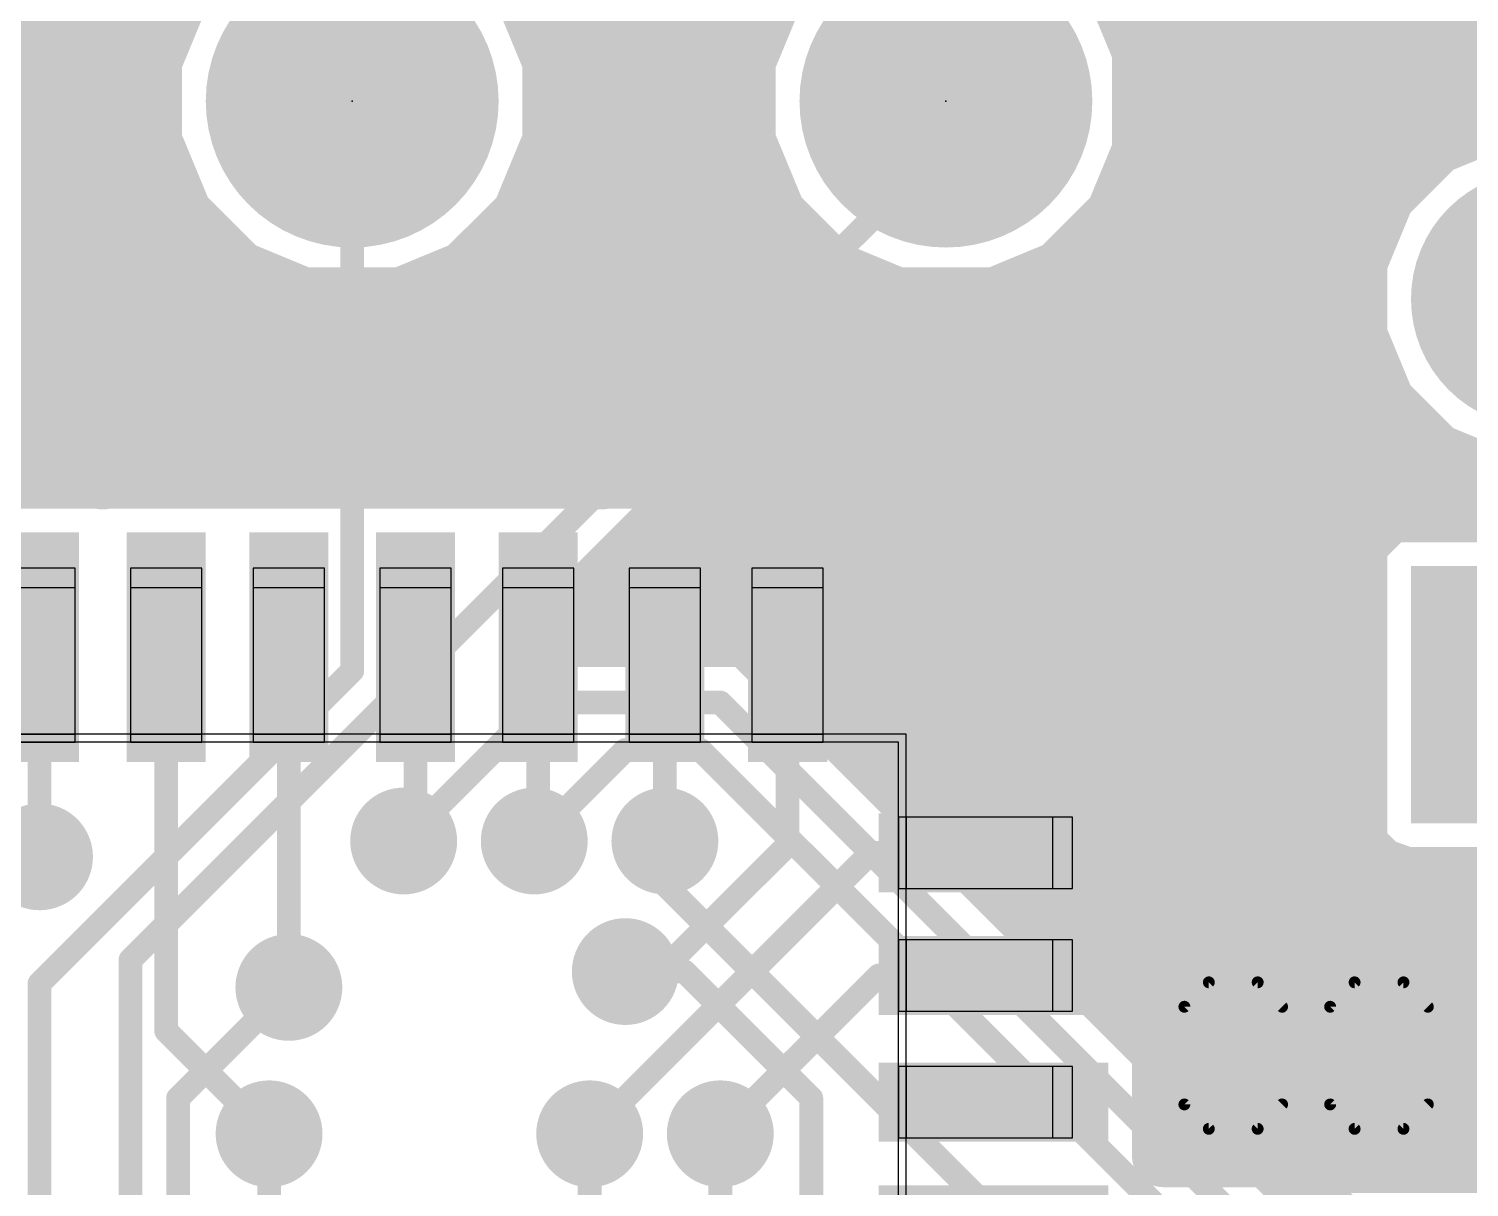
# Model space of a CAD drawing. Extents: x 0.5 to 37.4, y 3.1 to 45.2.
# Drawn here: x 20.78 to 30.03, y 20.97 to 28.4 of the extents above; entities that cross this region are included whole.
import ezdxf

# ---------------------------------------------------------------- set-up
doc = ezdxf.new("R2010")
doc.units = 0
for name, color, linetype in [('1', 22, 'CONTINUOUS'), ('112', 253, 'CONTINUOUS'), ('121', 253, 'CONTINUOUS'), ('16', 175, 'CONTINUOUS'), ('17', 82, 'CONTINUOUS'), ('18', 82, 'CONTINUOUS'), ('21', 253, 'CONTINUOUS'), ('23', 7, 'CONTINUOUS'), ('51', 253, 'CONTINUOUS')]:
    doc.layers.add(name, color=color, linetype=linetype)

# ---------------------------------------------------------------- blocks, each defined once
blk = doc.blocks.new('SQUAREP')
blk.add_solid([(-0.5, -0.5), (0.5, -0.5), (-0.5, 0.5), (0.5, 0.5)])
blk = doc.blocks.new('ROUNDP')
at = {"const_width": 0.5}
blk.add_lwpolyline([(0, -0.25, 1), (0, 0.25, 1), (0, -0.25)], format="xyb", dxfattribs=at)
blk = doc.blocks.new('RECT')
blk.add_solid([(-0.5, -0.5), (0.5, -0.5), (-0.5, 0.5), (0.5, 0.5)])
blk = doc.blocks.new('ROUNDV')
at = {"const_width": 0.5}
blk.add_lwpolyline([(0, -0.25, 1), (0, 0.25, 1), (0, -0.25)], format="xyb", dxfattribs=at)

msp = doc.modelspace()

# ---------------------------------------------------------------- linework, layer by layer
at = {"layer": '1'}
for points, const_width in [([(21.7618, 28.6738), (21.5646, 28.1977)], 0.4064), ([(24.1554, 28.1977), (23.9582, 28.6738)], 0.4064), ([(25.5718, 28.6738), (25.3746, 28.1977)], 0.4064), ([(27.9654, 28.1977), (27.7682, 28.6738)], 0.4064), ([(20.2417, 28.448), (21.6683, 28.448)], 0.4064), ([(24.0517, 28.448), (25.4783, 28.448)], 0.4064), ([(27.8617, 28.448), (33.22, 28.448)], 0.4064), ([(21.5646, 28.1977), (21.5646, 27.6823)], 0.4064), ([(24.1554, 27.6823), (24.1554, 28.1977)], 0.4064), ([(25.3746, 28.1977), (25.3746, 27.6823)], 0.4064), ([(27.9654, 27.6823), (27.9654, 28.1977)], 0.4064), ([(20.3454, 28.0416), (21.5646, 28.0416)], 0.4064), ([(24.1554, 28.0416), (25.3746, 28.0416)], 0.4064), ([(27.9654, 28.0416), (33.7257, 28.0416)], 0.4064), ([(30.2451, 27.8511), (29.811, 27.6713)], 0.4064), ([(20.3259, 27.6352), (21.5841, 27.6352)], 0.4064), ([(21.5646, 27.6823), (21.7618, 27.2062)], 0.4064), ([(23.9582, 27.2062), (24.1554, 27.6823)], 0.4064), ([(24.1359, 27.6352), (25.3941, 27.6352)], 0.4064), ([(25.3746, 27.6823), (25.5718, 27.2062)], 0.4064), ([(27.7682, 27.2062), (27.9654, 27.6823)], 0.4064), ([(27.9459, 27.6352), (29.7749, 27.6352)], 0.4064), ([(29.811, 27.6713), (29.4787, 27.339)], 0.4064), ([(29.4787, 27.339), (29.2989, 26.9049)], 0.4064), ([(20.1575, 27.2288), (21.7525, 27.2288)], 0.4064), ([(21.7618, 27.2062), (22.1262, 26.8418)], 0.4064), ([(23.5938, 26.8418), (23.9582, 27.2062)], 0.4064), ([(23.9675, 27.2288), (25.5625, 27.2288)], 0.4064), ([(25.5718, 27.2062), (25.9362, 26.8418)], 0.4064), ([(27.4038, 26.8418), (27.7682, 27.2062)], 0.4064), ([(27.7775, 27.2288), (29.4331, 27.2288)], 0.4064), ([(29.2989, 26.9049), (29.2989, 26.4351)], 0.4064), ([(19.7369, 26.8224), (22.1731, 26.8224)], 0.4064), ([(22.1262, 26.8418), (22.6023, 26.6446)], 0.4064), ([(23.1177, 26.6446), (23.5938, 26.8418)], 0.4064), ([(23.5469, 26.8224), (25.9831, 26.8224)], 0.4064), ([(25.9362, 26.8418), (26.4123, 26.6446)], 0.4064), ([(26.9277, 26.6446), (27.4038, 26.8418)], 0.4064), ([(27.3569, 26.8224), (29.2989, 26.8224)], 0.4064), ([(22.6023, 26.6446), (23.1177, 26.6446)], 0.4064), ([(26.4123, 26.6446), (26.9277, 26.6446)], 0.4064), ([(29.2989, 26.4351), (29.4787, 26.001)], 0.4064), ([(17.1207, 26.416), (29.3068, 26.416)], 0.4064), ([(17.527, 26.0096), (29.4751, 26.0096)], 0.4064), ([(29.4787, 26.001), (29.811, 25.6687)], 0.4064), ([(17.9335, 25.6032), (29.9691, 25.6032)], 0.4064), ([(29.811, 25.6687), (30.2451, 25.4889)], 0.4064), ([(21.2547, 25.527), (19.6647, 25.527)], 0.4064), ([(21.2598, 25.5219), (21.2547, 25.527)], 0.4064), ([(21.2649, 25.527), (21.2598, 25.5219)], 0.4064), ([(22.8549, 25.527), (21.2649, 25.527)], 0.4064), ([(22.86, 25.5219), (22.8549, 25.527)], 0.4064), ([(22.8651, 25.527), (22.86, 25.5219)], 0.4064), ([(24.4551, 25.527), (22.8651, 25.527)], 0.4064), ([(24.4602, 25.5219), (24.4551, 25.527)], 0.4064), ([(24.4653, 25.527), (24.4602, 25.5219)], 0.4064), ([(26.0553, 25.527), (24.4653, 25.527)], 0.4064), ([(26.2636, 25.3187), (26.0553, 25.527)], 0.4064), ([(26.2636, 23.7236), (26.2636, 25.3187)], 0.4064), ([(29.5072, 25.3111), (29.2989, 25.1028)], 0.4064), ([(31.4528, 25.3111), (29.5072, 25.3111)], 0.4064), ([(26.2636, 25.1968), (29.3929, 25.1968)], 0.4064), ([(29.2989, 25.1028), (29.2989, 23.1572)], 0.4064), ([(26.2636, 24.7904), (29.2989, 24.7904)], 0.4064), ([(20.8534, 23.0886), (20.8534, 24.4348)], 0.1524), ([(21.6662, 21.971), (21.6662, 24.4348)], 0.1524), ([(22.4536, 22.2504), (22.4536, 24.4348)], 0.1524), ([(23.2664, 23.2664), (23.2664, 24.4348)], 0.1524), ([(24.0538, 23.2156), (24.0538, 24.4348)], 0.1524), ([(24.8666, 23.1902), (24.8666, 24.4348)], 0.1524), ([(25.654, 23.1648), (25.654, 24.4348)], 0.1524), ([(26.2636, 24.384), (29.2989, 24.384)], 0.4064), ([(26.2636, 23.9776), (29.2989, 23.9776)], 0.4064), ([(27.8587, 23.7236), (26.2636, 23.7236)], 0.4064), ([(28.067, 23.5153), (27.8587, 23.7236)], 0.4064), ([(28.0111, 23.5712), (29.2989, 23.5712)], 0.4064), ([(28.067, 21.9253), (28.067, 23.5153)], 0.4064), ([(23.1902, 23.1902), (23.2664, 23.2664)], 0.1524), ([(28.067, 23.1648), (29.2989, 23.1648)], 0.4064), ([(29.2989, 23.1572), (29.5072, 22.9489)], 0.4064), ([(24.0284, 23.1902), (24.0538, 23.2156)], 0.1524), ([(24.8412, 22.352), (25.654, 23.1648)], 0.1524), ([(24.384, 21.3106), (26.1874, 23.114)], 0.1524), ([(26.1874, 23.114), (26.9748, 23.114)], 0.1524), ([(29.5072, 22.9489), (31.4528, 22.9489)], 0.4064), ([(28.067, 22.7584), (36.2258, 22.7584)], 0.4064), ([(28.067, 22.352), (36.2258, 22.352)], 0.4064), ([(24.6126, 22.352), (24.8412, 22.352)], 0.1524), ([(25.2222, 21.3106), (26.2382, 22.3266)], 0.1524), ([(26.2382, 22.3266), (26.9748, 22.3266)], 0.1524), ([(28.0619, 21.9202), (28.067, 21.9253)], 0.4064), ([(28.067, 21.9151), (28.0619, 21.9202)], 0.4064), ([(28.067, 21.9456), (36.2258, 21.9456)], 0.4064), ([(28.067, 21.1709), (28.067, 21.9151)], 0.4064), ([(22.3266, 21.3106), (21.6662, 21.971)], 0.1524), ([(28.067, 21.5392), (36.2258, 21.5392)], 0.4064), ([(31.5277, 21.1709), (28.067, 21.1709)], 0.4064)]:
    msp.add_lwpolyline(points, dxfattribs=dict(at, const_width=const_width))
for points, const_width in [([(21.6683, 28.3464, 1), (21.6683, 28.5496)], 0.2032), ([(24.0517, 28.5496, 1), (24.0517, 28.3464)], 0.2032), ([(25.4783, 28.3464, 1), (25.4783, 28.5496)], 0.2032), ([(27.8617, 28.5496, 1), (27.8617, 28.3464)], 0.2032), ([(21.6662, 28.1977, 1), (21.463, 28.1977)], 0.2032), ([(24.257, 28.1977, 1), (24.0538, 28.1977)], 0.2032), ([(25.4762, 28.1977, 1), (25.273, 28.1977)], 0.2032), ([(28.067, 28.1977, 1), (27.8638, 28.1977)], 0.2032), ([(21.4707, 28.2366, 1), (21.6585, 28.1588)], 0.2032), ([(24.0615, 28.1588, 1), (24.2493, 28.2366)], 0.2032), ([(25.2807, 28.2366, 1), (25.4685, 28.1588)], 0.2032), ([(27.8715, 28.1588, 1), (28.0593, 28.2366)], 0.2032), ([(21.5646, 27.94, 1), (21.5646, 28.1432)], 0.2032), ([(24.1554, 28.1432, 1), (24.1554, 27.94)], 0.2032), ([(25.3746, 27.94, 1), (25.3746, 28.1432)], 0.2032), ([(27.9654, 28.1432, 1), (27.9654, 27.94)], 0.2032), ([(21.6585, 27.7212, 1), (21.4707, 27.6434)], 0.2032), ([(21.5841, 27.5336, 1), (21.5841, 27.7368)], 0.2032), ([(24.1359, 27.7368, 1), (24.1359, 27.5336)], 0.2032), ([(24.2493, 27.6434, 1), (24.0615, 27.7212)], 0.2032), ([(25.4685, 27.7212, 1), (25.2807, 27.6434)], 0.2032), ([(25.3941, 27.5336, 1), (25.3941, 27.7368)], 0.2032), ([(27.9459, 27.7368, 1), (27.9459, 27.5336)], 0.2032), ([(28.0593, 27.6434, 1), (27.8715, 27.7212)], 0.2032), ([(29.7721, 27.7652, 1), (29.8498, 27.5774)], 0.2032), ([(29.8828, 27.5994, 1), (29.7391, 27.7431)], 0.2032), ([(29.7749, 27.5336, 1), (29.7749, 27.7368)], 0.2032), ([(21.463, 27.6823, 1), (21.6662, 27.6823)], 0.2032), ([(24.0538, 27.6823, 1), (24.257, 27.6823)], 0.2032), ([(25.273, 27.6823, 1), (25.4762, 27.6823)], 0.2032), ([(27.8638, 27.6823, 1), (28.067, 27.6823)], 0.2032), ([(29.4069, 27.4109, 1), (29.5506, 27.2672)], 0.2032), ([(29.5726, 27.3002, 1), (29.3848, 27.3779)], 0.2032), ([(21.8337, 27.2781, 1), (21.69, 27.1344)], 0.2032), ([(21.7525, 27.1272, 1), (21.7525, 27.3304)], 0.2032), ([(23.9675, 27.3304, 1), (23.9675, 27.1272)], 0.2032), ([(24.03, 27.1344, 1), (23.8863, 27.2781)], 0.2032), ([(25.6437, 27.2781, 1), (25.5, 27.1344)], 0.2032), ([(25.5625, 27.1272, 1), (25.5625, 27.3304)], 0.2032), ([(27.7775, 27.3304, 1), (27.7775, 27.1272)], 0.2032), ([(27.84, 27.1344, 1), (27.6963, 27.2781)], 0.2032), ([(29.4331, 27.1272, 1), (29.4331, 27.3304)], 0.2032), ([(21.6679, 27.1673, 1), (21.8557, 27.2451)], 0.2032), ([(23.8643, 27.2451, 1), (24.0521, 27.1673)], 0.2032), ([(25.4779, 27.1673, 1), (25.6657, 27.2451)], 0.2032), ([(27.6743, 27.2451, 1), (27.8621, 27.1673)], 0.2032), ([(29.4005, 26.9049, 1), (29.1973, 26.9049)], 0.2032), ([(22.1651, 26.9357, 1), (22.0873, 26.7479)], 0.2032), ([(22.0544, 26.77, 1), (22.1981, 26.9137)], 0.2032), ([(22.1731, 26.7208, 1), (22.1731, 26.924)], 0.2032), ([(23.5469, 26.924, 1), (23.5469, 26.7208)], 0.2032), ([(23.5219, 26.9137, 1), (23.6656, 26.77)], 0.2032), ([(23.6327, 26.7479, 1), (23.5549, 26.9357)], 0.2032), ([(25.9751, 26.9357, 1), (25.8973, 26.7479)], 0.2032), ([(25.8644, 26.77, 1), (26.0081, 26.9137)], 0.2032), ([(25.9831, 26.7208, 1), (25.9831, 26.924)], 0.2032), ([(27.3569, 26.924, 1), (27.3569, 26.7208)], 0.2032), ([(27.3319, 26.9137, 1), (27.4756, 26.77)], 0.2032), ([(27.4427, 26.7479, 1), (27.3649, 26.9357)], 0.2032), ([(29.205, 26.9438, 1), (29.3928, 26.8661)], 0.2032), ([(29.2989, 26.7208, 1), (29.2989, 26.924)], 0.2032), ([(22.6023, 26.7462, 1), (22.6023, 26.543)], 0.2032), ([(22.5634, 26.5507, 1), (22.6412, 26.7385)], 0.2032), ([(23.0788, 26.7385, 1), (23.1566, 26.5507)], 0.2032), ([(23.1177, 26.543, 1), (23.1177, 26.7462)], 0.2032), ([(26.4123, 26.7462, 1), (26.4123, 26.543)], 0.2032), ([(26.3734, 26.5507, 1), (26.4512, 26.7385)], 0.2032), ([(26.8888, 26.7385, 1), (26.9666, 26.5507)], 0.2032), ([(26.9277, 26.543, 1), (26.9277, 26.7462)], 0.2032), ([(29.3928, 26.4739, 1), (29.205, 26.3962)], 0.2032), ([(29.1973, 26.4351, 1), (29.4005, 26.4351)], 0.2032), ([(29.3068, 26.3144, 1), (29.3068, 26.5176)], 0.2032), ([(29.5506, 26.0728, 1), (29.4069, 25.9291)], 0.2032), ([(29.4751, 25.908, 1), (29.4751, 26.1112)], 0.2032), ([(29.3848, 25.9621, 1), (29.5726, 26.0398)], 0.2032), ([(29.8498, 25.7626, 1), (29.7721, 25.5748)], 0.2032), ([(29.7391, 25.5969, 1), (29.8828, 25.7406)], 0.2032), ([(29.9691, 25.5016, 1), (29.9691, 25.7048)], 0.2032), ([(21.3265, 25.5988, 1), (21.1829, 25.4552)], 0.2032), ([(21.2649, 25.6286, 1), (21.2649, 25.4254)], 0.2032), ([(21.3368, 25.4552, 1), (21.193, 25.5988)], 0.2032), ([(21.2547, 25.4254, 1), (21.2547, 25.6286)], 0.2032), ([(22.9267, 25.5988, 1), (22.7831, 25.4552)], 0.2032), ([(22.8651, 25.6286, 1), (22.8651, 25.4254)], 0.2032), ([(22.937, 25.4552, 1), (22.7932, 25.5988)], 0.2032), ([(22.8549, 25.4254, 1), (22.8549, 25.6286)], 0.2032), ([(24.5269, 25.5988, 1), (24.3833, 25.4552)], 0.2032), ([(24.4653, 25.6286, 1), (24.4653, 25.4254)], 0.2032), ([(24.5372, 25.4552, 1), (24.3934, 25.5988)], 0.2032), ([(24.4551, 25.4254, 1), (24.4551, 25.6286)], 0.2032), ([(26.1271, 25.5988, 1), (25.9835, 25.4552)], 0.2032), ([(26.0553, 25.4254, 1), (26.0553, 25.6286)], 0.2032), ([(21.1879, 25.5937, 1), (21.3317, 25.4501)], 0.2032), ([(21.188, 25.45, 1), (21.3316, 25.5937)], 0.2032), ([(22.7881, 25.5937, 1), (22.9319, 25.4501)], 0.2032), ([(22.7882, 25.45, 1), (22.9318, 25.5937)], 0.2032), ([(24.3883, 25.5937, 1), (24.5321, 25.4501)], 0.2032), ([(24.3884, 25.45, 1), (24.532, 25.5937)], 0.2032), ([(26.3652, 25.3187, 1), (26.162, 25.3187)], 0.2032), ([(29.5072, 25.4127, 1), (29.5072, 25.2095)], 0.2032), ([(29.579, 25.2393, 1), (29.4354, 25.3829)], 0.2032), ([(26.1918, 25.2469, 1), (26.3354, 25.3905)], 0.2032), ([(26.2636, 25.2984, 1), (26.2636, 25.0952)], 0.2032), ([(29.3929, 25.0952, 1), (29.3929, 25.2984)], 0.2032), ([(29.4005, 25.1028, 1), (29.1973, 25.1028)], 0.2032), ([(29.2271, 25.1746, 1), (29.3707, 25.031)], 0.2032), ([(26.2636, 24.892, 1), (26.2636, 24.6888)], 0.2032), ([(29.2989, 24.6888, 1), (29.2989, 24.892)], 0.2032), ([(20.8915, 24.4348, 1), (20.8153, 24.4348)], 0.0762), ([(21.7043, 24.4348, 1), (21.6281, 24.4348)], 0.0762), ([(22.4917, 24.4348, 1), (22.4155, 24.4348)], 0.0762), ([(23.3045, 24.4348, 1), (23.2283, 24.4348)], 0.0762), ([(24.0919, 24.4348, 1), (24.0157, 24.4348)], 0.0762), ([(24.9047, 24.4348, 1), (24.8285, 24.4348)], 0.0762), ([(25.6921, 24.4348, 1), (25.6159, 24.4348)], 0.0762), ([(26.2636, 24.4856, 1), (26.2636, 24.2824)], 0.2032), ([(29.2989, 24.2824, 1), (29.2989, 24.4856)], 0.2032), ([(26.2636, 24.0792, 1), (26.2636, 23.876)], 0.2032), ([(29.2989, 23.876, 1), (29.2989, 24.0792)], 0.2032), ([(26.2636, 23.8252, 1), (26.2636, 23.622)], 0.2032), ([(27.9305, 23.7954, 1), (27.7869, 23.6518)], 0.2032), ([(27.8587, 23.622, 1), (27.8587, 23.8252)], 0.2032), ([(26.162, 23.7236, 1), (26.3652, 23.7236)], 0.2032), ([(28.0111, 23.6728, 1), (28.0111, 23.4696)], 0.2032), ([(29.2989, 23.4696, 1), (29.2989, 23.6728)], 0.2032), ([(28.1686, 23.5153, 1), (27.9654, 23.5153)], 0.2032), ([(27.9952, 23.4435, 1), (28.1388, 23.5871)], 0.2032), ([(23.2283, 23.2664, 1), (23.3045, 23.2664)], 0.0762), ([(23.2933, 23.2395, 1), (23.2395, 23.2933)], 0.0762), ([(28.067, 23.2664, 1), (28.067, 23.0632)], 0.2032), ([(29.3707, 23.229, 1), (29.2271, 23.0854)], 0.2032), ([(29.2989, 23.0632, 1), (29.2989, 23.2664)], 0.2032), ([(23.1633, 23.2171, 1), (23.2171, 23.1633)], 0.0762), ([(24.0015, 23.2171, 1), (24.0553, 23.1633)], 0.0762), ([(24.0157, 23.2156, 1), (24.0919, 23.2156)], 0.0762), ([(24.0807, 23.1887, 1), (24.0269, 23.2425)], 0.0762), ([(24.8285, 23.1902, 1), (24.9047, 23.1902)], 0.0762), ([(25.6159, 23.1648, 1), (25.6921, 23.1648)], 0.0762), ([(25.6809, 23.1379, 1), (25.6271, 23.1917)], 0.0762), ([(29.1973, 23.1572, 1), (29.4005, 23.1572)], 0.2032), ([(20.8153, 23.0886, 1), (20.8915, 23.0886)], 0.0762), ([(26.1874, 23.1521, 1), (26.1874, 23.0759)], 0.0762), ([(26.2143, 23.0871, 1), (26.1605, 23.1409)], 0.0762), ([(26.9748, 23.0759, 1), (26.9748, 23.1521)], 0.0762), ([(29.5072, 23.0505, 1), (29.5072, 22.8473)], 0.2032), ([(29.4354, 22.8771, 1), (29.579, 23.0207)], 0.2032), ([(28.067, 22.86, 1), (28.067, 22.6568)], 0.2032), ([(28.067, 22.4536, 1), (28.067, 22.2504)], 0.2032), ([(24.6126, 22.3901, 1), (24.6126, 22.3139)], 0.0762), ([(24.8143, 22.3789, 1), (24.8681, 22.3251)], 0.0762), ([(24.8412, 22.3139, 1), (24.8412, 22.3901)], 0.0762), ([(26.2382, 22.3647, 1), (26.2382, 22.2885)], 0.0762), ([(26.2651, 22.2997, 1), (26.2113, 22.3535)], 0.0762), ([(26.9748, 22.2885, 1), (26.9748, 22.3647)], 0.0762), ([(22.4155, 22.2504, 1), (22.4917, 22.2504)], 0.0762), ([(28.1337, 21.9921, 1), (27.9901, 21.8483)], 0.2032), ([(27.99, 21.992, 1), (28.1337, 21.8484)], 0.2032), ([(28.067, 22.0472, 1), (28.067, 21.844)], 0.2032), ([(28.1686, 21.9151, 1), (27.9654, 21.9151)], 0.2032), ([(28.1388, 21.8535, 1), (27.9952, 21.9971)], 0.2032), ([(21.6281, 21.971, 1), (21.7043, 21.971)], 0.0762), ([(21.6931, 21.9979, 1), (21.6393, 21.9441)], 0.0762), ([(27.9654, 21.9253, 1), (28.1686, 21.9253)], 0.2032), ([(27.9952, 21.8432, 1), (28.1388, 21.987)], 0.2032), ([(28.067, 21.6408, 1), (28.067, 21.4376)], 0.2032), ([(22.2997, 21.2837, 1), (22.3535, 21.3375)], 0.0762), ([(24.3571, 21.3375, 1), (24.4109, 21.2837)], 0.0762), ([(25.1953, 21.3375, 1), (25.2491, 21.2837)], 0.0762), ([(28.067, 21.2725, 1), (28.067, 21.0693)], 0.2032), ([(27.9654, 21.1709, 1), (28.1686, 21.1709)], 0.2032)]:
    msp.add_lwpolyline(points, format="xyb", dxfattribs=dict(at, const_width=const_width))
at = {"layer": '112', "const_width": 0.0762}
for points in [[(28.3571, 22.283), (28.2004, 22.1262)], [(28.6707, 22.283), (28.3571, 22.283)], [(28.8274, 22.1262), (28.6707, 22.283)], [(29.2926, 22.283), (29.1359, 22.1262)], [(29.6062, 22.283), (29.2926, 22.283)], [(29.7629, 22.1262), (29.6062, 22.283)], [(28.2004, 22.1262), (28.2004, 21.4991)], [(29.1359, 22.1262), (29.1359, 21.4991)], [(28.2004, 21.4991), (28.3571, 21.3423)], [(28.6707, 21.3423), (28.8274, 21.4991)], [(29.1359, 21.4991), (29.2926, 21.3423)], [(29.6062, 21.3423), (29.7629, 21.4991)], [(28.3571, 21.3423), (28.6707, 21.3423)], [(29.2926, 21.3423), (29.6062, 21.3423)]]:
    msp.add_lwpolyline(points, dxfattribs=at)
at = {"layer": '112', "const_width": 0.0381}
for points in [[(28.3571, 22.302, 1), (28.3571, 22.2639)], [(28.3706, 22.2695, 1), (28.3436, 22.2964)], [(28.6841, 22.2964, 1), (28.6572, 22.2695)], [(28.6707, 22.2639, 1), (28.6707, 22.302)], [(29.2926, 22.302, 1), (29.2926, 22.2639)], [(29.3061, 22.2695, 1), (29.2792, 22.2964)], [(29.6196, 22.2964, 1), (29.5927, 22.2695)], [(29.6062, 22.2639, 1), (29.6062, 22.302)], [(28.1869, 22.1397, 1), (28.2138, 22.1127)], [(28.2194, 22.1262, 1), (28.1813, 22.1262)], [(28.8139, 22.1127, 1), (28.8409, 22.1397)], [(29.1224, 22.1397, 1), (29.1493, 22.1127)], [(29.1549, 22.1262, 1), (29.1168, 22.1262)], [(29.7495, 22.1127, 1), (29.7764, 22.1397)], [(28.2138, 21.5126, 1), (28.1869, 21.4856)], [(28.8409, 21.4856, 1), (28.8139, 21.5126)], [(29.1493, 21.5126, 1), (29.1224, 21.4856)], [(29.7764, 21.4856, 1), (29.7495, 21.5126)], [(28.1813, 21.4991, 1), (28.2194, 21.4991)], [(29.1168, 21.4991, 1), (29.1549, 21.4991)], [(28.3571, 21.3614, 1), (28.3571, 21.3233)], [(28.3436, 21.3289, 1), (28.3706, 21.3558)], [(28.6572, 21.3558, 1), (28.6841, 21.3289)], [(28.6707, 21.3233, 1), (28.6707, 21.3614)], [(29.2926, 21.3614, 1), (29.2926, 21.3233)], [(29.2792, 21.3289, 1), (29.3061, 21.3558)], [(29.5927, 21.3558, 1), (29.6196, 21.3289)], [(29.6062, 21.3233, 1), (29.6062, 21.3614)]]:
    msp.add_lwpolyline(points, format="xyb", dxfattribs=at)
at = {"layer": '121', "const_width": 0.4064}
for points in [[(27.94, 26.67), (27.94, 34.29)], [(10.16, 26.67), (27.94, 26.67)]]:
    msp.add_lwpolyline(points, dxfattribs=at)
at = {"layer": '121', "const_width": 0.2032}
for points in [[(27.94, 26.5684, 1), (27.94, 26.7716)], [(27.8384, 26.67, 1), (28.0416, 26.67)]]:
    msp.add_lwpolyline(points, format="xyb", dxfattribs=at)
at = {"layer": '16'}
for points, const_width in [([(29.8196, 28.9365), (29.8196, 27.6749)], 0.4064), ([(27.9654, 28.1977), (27.7682, 28.6738)], 0.4064), ([(27.8617, 28.448), (29.8196, 28.448)], 0.4064), ([(27.9654, 27.6823), (27.9654, 28.1977)], 0.4064), ([(27.9654, 28.0416), (29.8196, 28.0416)], 0.4064), ([(22.86, 27.94), (22.86, 24.2824)], 0.1524), ([(26.67, 27.94), (26.67, 27.6606)], 0.1524), ([(27.7682, 27.2062), (27.9654, 27.6823)], 0.4064), ([(27.9459, 27.6352), (29.7749, 27.6352)], 0.4064), ([(29.811, 27.6713), (29.4787, 27.339)], 0.4064), ([(29.8196, 27.6749), (29.811, 27.6713)], 0.4064), ([(26.67, 27.6606), (21.4376, 22.4282)], 0.1524), ([(29.4787, 27.339), (29.2989, 26.9049)], 0.4064), ([(27.4038, 26.8418), (27.7682, 27.2062)], 0.4064), ([(27.7775, 27.2288), (29.4331, 27.2288)], 0.4064), ([(29.2989, 26.9049), (29.2989, 26.4351)], 0.4064), ([(26.9277, 26.6446), (27.4038, 26.8418)], 0.4064), ([(27.3569, 26.8224), (29.2989, 26.8224)], 0.4064), ([(24.1311, 24.511), (26.3079, 26.6879)], 0.4064), ([(26.3079, 26.6879), (26.4123, 26.6446)], 0.4064), ([(26.4123, 26.6446), (26.9277, 26.6446)], 0.4064), ([(29.2989, 26.4351), (29.4787, 26.001)], 0.4064), ([(26.0361, 26.416), (29.3068, 26.416)], 0.4064), ([(25.6297, 26.0096), (29.4751, 26.0096)], 0.4064), ([(29.4787, 26.001), (29.811, 25.6687)], 0.4064), ([(25.2233, 25.6032), (29.9691, 25.6032)], 0.4064), ([(29.811, 25.6687), (30.2451, 25.4889)], 0.4064), ([(29.5072, 25.3111), (29.2989, 25.1028)], 0.4064), ([(31.4528, 25.3111), (29.5072, 25.3111)], 0.4064), ([(24.8169, 25.1968), (29.3929, 25.1968)], 0.4064), ([(29.2989, 25.1028), (29.2989, 23.1572)], 0.4064), ([(24.4105, 24.7904), (29.2989, 24.7904)], 0.4064), ([(25.4011, 24.511), (24.1311, 24.511)], 0.4064), ([(29.9477, 19.9644), (25.4011, 24.511)], 0.4064), ([(25.5281, 24.384), (29.2989, 24.384)], 0.4064), ([(22.86, 24.2824), (20.8534, 22.2758)], 0.1524), ([(24.0792, 24.0792), (23.1902, 23.1902)], 0.1524), ([(25.2222, 24.0792), (24.0792, 24.0792)], 0.1524), ([(29.7688, 19.5326), (25.2222, 24.0792)], 0.1524), ([(25.9345, 23.9776), (29.2989, 23.9776)], 0.4064), ([(24.6126, 23.7744), (24.0284, 23.1902)], 0.1524), ([(25.0952, 23.7744), (24.6126, 23.7744)], 0.1524), ([(28.9306, 19.939), (25.0952, 23.7744)], 0.1524), ([(26.3409, 23.5712), (29.2989, 23.5712)], 0.4064), ([(26.7473, 23.1648), (29.2989, 23.1648)], 0.4064), ([(29.2989, 23.1572), (29.5072, 22.9489)], 0.4064), ([(24.8666, 22.9108), (24.8666, 23.1902)], 0.1524), ([(20.2184, 22.4536), (20.8534, 23.0886)], 0.1524), ([(29.5072, 22.9489), (31.4528, 22.9489)], 0.4064), ([(28.0924, 19.685), (24.8666, 22.9108)], 0.1524), ([(27.1537, 22.7584), (36.2258, 22.7584)], 0.4064), ([(27.5601, 22.352), (36.2258, 22.352)], 0.4064), ([(21.4376, 22.4282), (21.4376, 19.9136)], 0.1524), ([(24.9936, 22.352), (24.6126, 22.352)], 0.1524), ([(25.8064, 21.5392), (24.9936, 22.352)], 0.1524), ([(20.8534, 22.2758), (20.8534, 20.1422)], 0.1524), ([(21.7424, 21.5392), (22.4536, 22.2504)], 0.1524), ([(27.9665, 21.9456), (36.2258, 21.9456)], 0.4064), ([(28.3729, 21.5392), (36.2258, 21.5392)], 0.4064), ([(21.7424, 19.4056), (21.7424, 21.5392)], 0.1524), ([(25.8064, 20.0152), (25.8064, 21.5392)], 0.1524), ([(22.3266, 19.558), (22.3266, 21.3106)], 0.1524), ([(24.384, 19.0246), (24.384, 21.3106)], 0.1524), ([(25.2222, 20.3962), (25.2222, 21.3106)], 0.1524), ([(28.7793, 21.1328), (36.2258, 21.1328)], 0.4064)]:
    msp.add_lwpolyline(points, dxfattribs=dict(at, const_width=const_width))
for points, const_width in [([(27.8617, 28.5496, 1), (27.8617, 28.3464)], 0.2032), ([(29.8196, 28.3464, 1), (29.8196, 28.5496)], 0.2032), ([(28.067, 28.1977, 1), (27.8638, 28.1977)], 0.2032), ([(27.8715, 28.1588, 1), (28.0593, 28.2366)], 0.2032), ([(27.9654, 28.1432, 1), (27.9654, 27.94)], 0.2032), ([(29.8196, 27.94, 1), (29.8196, 28.1432)], 0.2032), ([(22.8981, 27.94, 1), (22.8219, 27.94)], 0.0762), ([(26.7081, 27.94, 1), (26.6319, 27.94)], 0.0762), ([(27.9459, 27.7368, 1), (27.9459, 27.5336)], 0.2032), ([(28.0593, 27.6434, 1), (27.8715, 27.7212)], 0.2032), ([(29.7721, 27.7652, 1), (29.8498, 27.5774)], 0.2032), ([(29.8828, 27.5994, 1), (29.7391, 27.7431)], 0.2032), ([(29.7749, 27.5336, 1), (29.7749, 27.7368)], 0.2032), ([(29.8585, 27.581, 1), (29.7807, 27.7687)], 0.2032), ([(26.6969, 27.6337, 1), (26.6431, 27.6875)], 0.0762), ([(27.8638, 27.6823, 1), (28.067, 27.6823)], 0.2032), ([(29.718, 27.6749, 1), (29.9212, 27.6749)], 0.2032), ([(26.6319, 27.6606, 1), (26.7081, 27.6606)], 0.0762), ([(29.4069, 27.4109, 1), (29.5506, 27.2672)], 0.2032), ([(29.5726, 27.3002, 1), (29.3848, 27.3779)], 0.2032), ([(27.7775, 27.3304, 1), (27.7775, 27.1272)], 0.2032), ([(27.84, 27.1344, 1), (27.6963, 27.2781)], 0.2032), ([(29.4331, 27.1272, 1), (29.4331, 27.3304)], 0.2032), ([(27.6743, 27.2451, 1), (27.8621, 27.1673)], 0.2032), ([(29.4005, 26.9049, 1), (29.1973, 26.9049)], 0.2032), ([(27.3569, 26.924, 1), (27.3569, 26.7208)], 0.2032), ([(27.3319, 26.9137, 1), (27.4756, 26.77)], 0.2032), ([(27.4427, 26.7479, 1), (27.3649, 26.9357)], 0.2032), ([(29.205, 26.9438, 1), (29.3928, 26.8661)], 0.2032), ([(29.2989, 26.7208, 1), (29.2989, 26.924)], 0.2032), ([(26.3468, 26.7817, 1), (26.269, 26.594)], 0.2032), ([(26.3797, 26.616, 1), (26.2361, 26.7597)], 0.2032), ([(26.4123, 26.7462, 1), (26.4123, 26.543)], 0.2032), ([(26.3734, 26.5507, 1), (26.4512, 26.7385)], 0.2032), ([(26.8888, 26.7385, 1), (26.9666, 26.5507)], 0.2032), ([(26.9277, 26.543, 1), (26.9277, 26.7462)], 0.2032), ([(29.3928, 26.4739, 1), (29.205, 26.3962)], 0.2032), ([(26.0361, 26.5176, 1), (26.0361, 26.3144)], 0.2032), ([(29.1973, 26.4351, 1), (29.4005, 26.4351)], 0.2032), ([(29.3068, 26.3144, 1), (29.3068, 26.5176)], 0.2032), ([(25.6297, 26.1112, 1), (25.6297, 25.908)], 0.2032), ([(29.5506, 26.0728, 1), (29.4069, 25.9291)], 0.2032), ([(29.4751, 25.908, 1), (29.4751, 26.1112)], 0.2032), ([(29.3848, 25.9621, 1), (29.5726, 26.0398)], 0.2032), ([(25.2233, 25.7048, 1), (25.2233, 25.5016)], 0.2032), ([(29.8498, 25.7626, 1), (29.7721, 25.5748)], 0.2032), ([(29.7391, 25.5969, 1), (29.8828, 25.7406)], 0.2032), ([(29.9691, 25.5016, 1), (29.9691, 25.7048)], 0.2032), ([(29.5072, 25.4127, 1), (29.5072, 25.2095)], 0.2032), ([(29.579, 25.2393, 1), (29.4354, 25.3829)], 0.2032), ([(24.8169, 25.2984, 1), (24.8169, 25.0952)], 0.2032), ([(29.3929, 25.0952, 1), (29.3929, 25.2984)], 0.2032), ([(29.4005, 25.1028, 1), (29.1973, 25.1028)], 0.2032), ([(29.2271, 25.1746, 1), (29.3707, 25.031)], 0.2032), ([(24.4105, 24.892, 1), (24.4105, 24.6888)], 0.2032), ([(29.2989, 24.6888, 1), (29.2989, 24.892)], 0.2032), ([(24.1311, 24.6126, 1), (24.1311, 24.4094)], 0.2032), ([(24.0592, 24.5828, 1), (24.2029, 24.4392)], 0.2032), ([(25.4729, 24.5828, 1), (25.3292, 24.4392)], 0.2032), ([(25.4011, 24.4094, 1), (25.4011, 24.6126)], 0.2032), ([(25.5281, 24.4856, 1), (25.5281, 24.2824)], 0.2032), ([(29.2989, 24.2824, 1), (29.2989, 24.4856)], 0.2032), ([(22.8219, 24.2824, 1), (22.8981, 24.2824)], 0.0762), ([(22.8869, 24.2555, 1), (22.8331, 24.3093)], 0.0762), ([(24.0792, 24.1173, 1), (24.0792, 24.0411)], 0.0762), ([(24.1061, 24.0523, 1), (24.0523, 24.1061)], 0.0762), ([(25.2491, 24.1061, 1), (25.1953, 24.0523)], 0.0762), ([(25.2222, 24.0411, 1), (25.2222, 24.1173)], 0.0762), ([(25.9345, 24.0792, 1), (25.9345, 23.876)], 0.2032), ([(29.2989, 23.876, 1), (29.2989, 24.0792)], 0.2032), ([(24.6126, 23.8125, 1), (24.6126, 23.7363)], 0.0762), ([(24.6395, 23.7475, 1), (24.5857, 23.8013)], 0.0762), ([(25.1221, 23.8013, 1), (25.0683, 23.7475)], 0.0762), ([(25.0952, 23.7363, 1), (25.0952, 23.8125)], 0.0762), ([(26.3409, 23.6728, 1), (26.3409, 23.4696)], 0.2032), ([(29.2989, 23.4696, 1), (29.2989, 23.6728)], 0.2032), ([(26.7473, 23.2664, 1), (26.7473, 23.0632)], 0.2032), ([(29.3707, 23.229, 1), (29.2271, 23.0854)], 0.2032), ([(29.2989, 23.0632, 1), (29.2989, 23.2664)], 0.2032), ([(23.1633, 23.2171, 1), (23.2171, 23.1633)], 0.0762), ([(24.0015, 23.2171, 1), (24.0553, 23.1633)], 0.0762), ([(24.9047, 23.1902, 1), (24.8285, 23.1902)], 0.0762), ([(29.1973, 23.1572, 1), (29.4005, 23.1572)], 0.2032), ([(20.8803, 23.0617, 1), (20.8265, 23.1155)], 0.0762), ([(29.5072, 23.0505, 1), (29.5072, 22.8473)], 0.2032), ([(29.4354, 22.8771, 1), (29.579, 23.0207)], 0.2032), ([(24.8285, 22.9108, 1), (24.9047, 22.9108)], 0.0762), ([(24.8935, 22.9377, 1), (24.8397, 22.8839)], 0.0762), ([(27.1537, 22.86, 1), (27.1537, 22.6568)], 0.2032), ([(27.5601, 22.4536, 1), (27.5601, 22.2504)], 0.2032), ([(21.4757, 22.4282, 1), (21.3995, 22.4282)], 0.0762), ([(21.4107, 22.4551, 1), (21.4645, 22.4013)], 0.0762), ([(24.6126, 22.3901, 1), (24.6126, 22.3139)], 0.0762), ([(25.0205, 22.3789, 1), (24.9667, 22.3251)], 0.0762), ([(24.9936, 22.3139, 1), (24.9936, 22.3901)], 0.0762), ([(20.8915, 22.2758, 1), (20.8153, 22.2758)], 0.0762), ([(20.8265, 22.3027, 1), (20.8803, 22.2489)], 0.0762), ([(22.4805, 22.2235, 1), (22.4267, 22.2773)], 0.0762), ([(27.9665, 22.0472, 1), (27.9665, 21.844)], 0.2032), ([(28.3729, 21.6408, 1), (28.3729, 21.4376)], 0.2032), ([(21.7805, 21.5392, 1), (21.7043, 21.5392)], 0.0762), ([(21.7155, 21.5661, 1), (21.7693, 21.5123)], 0.0762), ([(25.8445, 21.5392, 1), (25.7683, 21.5392)], 0.0762), ([(25.7795, 21.5123, 1), (25.8333, 21.5661)], 0.0762), ([(22.3647, 21.3106, 1), (22.2885, 21.3106)], 0.0762), ([(24.4221, 21.3106, 1), (24.3459, 21.3106)], 0.0762), ([(25.2603, 21.3106, 1), (25.1841, 21.3106)], 0.0762), ([(28.7793, 21.2344, 1), (28.7793, 21.0312)], 0.2032)]:
    msp.add_lwpolyline(points, format="xyb", dxfattribs=dict(at, const_width=const_width))
at = {"layer": '21'}
for points, const_width in [([(21.59, 27.305), (21.59, 28.575)], 0.2032), ([(24.13, 28.575), (24.13, 27.305)], 0.2032), ([(25.4, 27.305), (25.4, 28.575)], 0.2032), ([(27.94, 28.575), (27.94, 27.305)], 0.2032), ([(21.59, 27.305), (22.225, 26.67)], 0.2032), ([(23.495, 26.67), (24.13, 27.305)], 0.2032), ([(25.4, 27.305), (26.035, 26.67)], 0.2032), ([(27.305, 26.67), (27.94, 27.305)], 0.2032), ([(21.6662, 25.5524), (21.6662, 26.6446)], 0.1524), ([(22.225, 26.67), (23.495, 26.67)], 0.2032), ([(26.035, 26.67), (27.305, 26.67)], 0.2032), ([(26.416, 23.876), (26.2382, 23.876)], 0.1524), ([(26.416, 23.6982), (26.416, 23.876)], 0.1524)]:
    msp.add_lwpolyline(points, dxfattribs=dict(at, const_width=const_width))
for points, const_width in [([(30.48, 22.9, 1), (30.48, 27.9, 1), (30.48, 22.9)], 0.2032), ([(21.6259, 27.3409, 1), (21.5541, 27.2691)], 0.1016), ([(24.1659, 27.2691, 1), (24.0941, 27.3409)], 0.1016), ([(25.4359, 27.3409, 1), (25.3641, 27.2691)], 0.1016), ([(27.9759, 27.2691, 1), (27.9041, 27.3409)], 0.1016), ([(21.5392, 27.305, 1), (21.6408, 27.305)], 0.1016), ([(24.0792, 27.305, 1), (24.1808, 27.305)], 0.1016), ([(25.3492, 27.305, 1), (25.4508, 27.305)], 0.1016), ([(27.8892, 27.305, 1), (27.9908, 27.305)], 0.1016), ([(21.7043, 26.6446, 1), (21.6281, 26.6446)], 0.0762), ([(22.225, 26.7208, 1), (22.225, 26.6192)], 0.1016), ([(22.1891, 26.6341, 1), (22.2609, 26.7059)], 0.1016), ([(23.4591, 26.7059, 1), (23.5309, 26.6341)], 0.1016), ([(23.495, 26.6192, 1), (23.495, 26.7208)], 0.1016), ([(26.035, 26.7208, 1), (26.035, 26.6192)], 0.1016), ([(25.9991, 26.6341, 1), (26.0709, 26.7059)], 0.1016), ([(27.2691, 26.7059, 1), (27.3409, 26.6341)], 0.1016), ([(27.305, 26.6192, 1), (27.305, 26.7208)], 0.1016), ([(21.6281, 25.5524, 1), (21.7043, 25.5524)], 0.0762), ([(26.2382, 23.9141, 1), (26.2382, 23.8379)], 0.0762), ([(26.4541, 23.876, 1), (26.3779, 23.876)], 0.0762), ([(26.416, 23.8379, 1), (26.416, 23.9141)], 0.0762), ([(26.3779, 23.6982, 1), (26.4541, 23.6982)], 0.0762)]:
    msp.add_lwpolyline(points, format="xyb", dxfattribs=dict(at, const_width=const_width))
at = {"layer": '23'}
for p in [(22.86, 27.94), (26.67, 27.94)]:
    msp.add_point(p, dxfattribs=at)
at = {"layer": '51'}
for p, q in [((21.082, 24.9428), (20.6248, 24.9428)), ((21.082, 24.8158), (21.082, 24.9428)), ((21.8948, 24.9428), (21.4376, 24.9428)), ((21.4376, 24.9428), (21.4376, 24.8158)), ((21.8948, 24.8158), (21.8948, 24.9428)), ((22.6822, 24.9428), (22.225, 24.9428)), ((22.225, 24.9428), (22.225, 24.8158)), ((22.6822, 24.8158), (22.6822, 24.9428)), ((23.495, 24.9428), (23.0378, 24.9428)), ((23.0378, 24.9428), (23.0378, 24.8158)), ((23.495, 24.8158), (23.495, 24.9428)), ((24.2824, 24.9428), (23.8252, 24.9428)), ((23.8252, 24.9428), (23.8252, 24.8158)), ((24.2824, 24.8158), (24.2824, 24.9428)), ((25.0952, 24.9428), (24.638, 24.9428)), ((24.638, 24.9428), (24.638, 24.8158)), ((25.0952, 24.8158), (25.0952, 24.9428)), ((25.8826, 24.9428), (25.4254, 24.9428)), ((25.4254, 24.9428), (25.4254, 24.8158)), ((25.8826, 24.8158), (25.8826, 24.9428)), ((21.082, 24.8158), (20.6248, 24.8158)), ((21.082, 23.876), (21.082, 24.8158)), ((21.8948, 24.8158), (21.4376, 24.8158)), ((21.4376, 24.8158), (21.4376, 23.876)), ((21.8948, 23.876), (21.8948, 24.8158)), ((22.6822, 24.8158), (22.225, 24.8158)), ((22.225, 24.8158), (22.225, 23.876)), ((22.6822, 23.876), (22.6822, 24.8158)), ((23.495, 24.8158), (23.0378, 24.8158)), ((23.0378, 24.8158), (23.0378, 23.876)), ((23.495, 23.876), (23.495, 24.8158)), ((24.2824, 24.8158), (23.8252, 24.8158)), ((23.8252, 24.8158), (23.8252, 23.876)), ((24.2824, 23.876), (24.2824, 24.8158)), ((25.0952, 24.8158), (24.638, 24.8158)), ((24.638, 24.8158), (24.638, 23.876)), ((25.0952, 23.876), (25.0952, 24.8158)), ((25.8826, 24.8158), (25.4254, 24.8158)), ((25.4254, 24.8158), (25.4254, 23.876)), ((25.8826, 23.876), (25.8826, 24.8158)), ((26.416, 23.876), (19.304, 23.876)), ((20.6248, 23.876), (21.082, 23.876)), ((21.082, 23.8252), (21.082, 23.876)), ((21.4376, 23.876), (21.4376, 23.8252)), ((21.4376, 23.876), (21.8948, 23.876)), ((21.8948, 23.8252), (21.8948, 23.876)), ((22.225, 23.876), (22.225, 23.8252)), ((22.225, 23.876), (22.6822, 23.876)), ((22.6822, 23.8252), (22.6822, 23.876)), ((23.0378, 23.876), (23.0378, 23.8252)), ((23.0378, 23.876), (23.495, 23.876)), ((23.495, 23.8252), (23.495, 23.876)), ((23.8252, 23.876), (23.8252, 23.8252)), ((23.8252, 23.876), (24.2824, 23.876)), ((24.2824, 23.8252), (24.2824, 23.876)), ((24.638, 23.876), (24.638, 23.8252)), ((24.638, 23.876), (25.0952, 23.876)), ((25.0952, 23.8252), (25.0952, 23.876)), ((25.4254, 23.876), (25.4254, 23.8252)), ((25.4254, 23.876), (25.8826, 23.876)), ((25.8826, 23.8252), (25.8826, 23.876)), ((26.416, 16.764), (26.416, 23.876)), ((26.3652, 23.8252), (19.3548, 23.8252)), ((20.6248, 23.8252), (21.082, 23.8252)), ((21.4376, 23.8252), (21.8948, 23.8252)), ((22.225, 23.8252), (22.6822, 23.8252)), ((23.0378, 23.8252), (23.495, 23.8252)), ((23.8252, 23.8252), (24.2824, 23.8252)), ((24.638, 23.8252), (25.0952, 23.8252)), ((25.4254, 23.8252), (25.8826, 23.8252)), ((26.3652, 16.8148), (26.3652, 23.8252)), ((26.3652, 23.3426), (26.3652, 22.8854)), ((26.416, 23.3426), (26.3652, 23.3426)), ((27.3558, 23.3426), (26.416, 23.3426)), ((26.416, 23.3426), (26.416, 22.8854)), ((27.3558, 22.8854), (27.3558, 23.3426)), ((27.4828, 23.3426), (27.3558, 23.3426)), ((27.4828, 22.8854), (27.4828, 23.3426)), ((26.3652, 22.8854), (26.416, 22.8854)), ((26.416, 22.8854), (27.3558, 22.8854)), ((27.3558, 22.8854), (27.4828, 22.8854)), ((26.3652, 22.5552), (26.3652, 22.098)), ((26.416, 22.5552), (26.3652, 22.5552)), ((27.3558, 22.5552), (26.416, 22.5552)), ((26.416, 22.5552), (26.416, 22.098)), ((27.3558, 22.098), (27.3558, 22.5552)), ((27.4828, 22.5552), (27.3558, 22.5552)), ((27.4828, 22.098), (27.4828, 22.5552)), ((26.3652, 22.098), (26.416, 22.098)), ((26.416, 22.098), (27.3558, 22.098)), ((27.3558, 22.098), (27.4828, 22.098)), ((26.3652, 21.7424), (26.3652, 21.2852)), ((26.416, 21.7424), (26.3652, 21.7424)), ((27.3558, 21.7424), (26.416, 21.7424)), ((26.416, 21.7424), (26.416, 21.2852)), ((27.3558, 21.2852), (27.3558, 21.7424)), ((27.4828, 21.7424), (27.3558, 21.7424)), ((27.4828, 21.2852), (27.4828, 21.7424)), ((26.3652, 21.2852), (26.416, 21.2852)), ((26.416, 21.2852), (27.3558, 21.2852)), ((27.3558, 21.2852), (27.4828, 21.2852))]:
    msp.add_line(p, q, dxfattribs=at)

# ---------------------------------------------------------------- block references
at = {"layer": '1', "xscale": 0.508, "yscale": 1.4732}
for p, rotation in [((20.8534, 24.4348), 180), ((21.6662, 24.4348), 180), ((22.4536, 24.4348), 180), ((23.2664, 24.4348), 180), ((24.0538, 24.4348), 180), ((24.8666, 24.4348), 180), ((25.654, 24.4348), 180), ((26.9748, 23.114), 270), ((26.9748, 22.3266), 270), ((26.9748, 21.5138), 270), ((26.9748, 20.7264), 270)]:
    msp.add_blockref('RECT', p, dxfattribs=dict(at, rotation=rotation))
at = {"layer": '17'}
for name, p, xscale, yscale, rotation in [('ROUNDP', (22.86, 27.94), 1.8796, 1.8796, 180), ('ROUNDP', (22.86, 27.94), 1.8796, 1.8796, 180), ('ROUNDP', (26.67, 27.94), 1.8796, 1.8796, 180), ('ROUNDP', (26.67, 27.94), 1.8796, 1.8796, 180), ('ROUNDP', (30.48, 26.67), 1.651, 1.651, 270), ('ROUNDP', (30.48, 26.67), 1.651, 1.651, 270), ('SQUAREP', (30.48, 24.13), 1.651, 1.651, 270), ('SQUAREP', (30.48, 24.13), 1.651, 1.651, 270)]:
    msp.add_blockref(name, p, dxfattribs=dict(at, xscale=xscale, yscale=yscale, rotation=rotation))
at = {"layer": '18', "xscale": 0.6858, "yscale": 0.6858}
for p in [(23.1902, 23.1902), (23.1902, 23.1902), (24.0284, 23.1902), (24.0284, 23.1902), (24.8666, 23.1902), (24.8666, 23.1902), (20.8534, 23.0886), (20.8534, 23.0886), (24.6126, 22.352), (24.6126, 22.352), (22.4536, 22.2504), (22.4536, 22.2504), (22.3266, 21.3106), (22.3266, 21.3106), (24.384, 21.3106), (24.384, 21.3106), (25.2222, 21.3106), (25.2222, 21.3106)]:
    msp.add_blockref('ROUNDV', p, dxfattribs=at)
at = {"layer": '51', "xscale": 0.508, "yscale": 0.508, "rotation": 90}
for p in [(22.86, 27.94), (26.67, 27.94)]:
    msp.add_blockref('RECT', p, dxfattribs=at)

doc.saveas('drawing.dxf')
